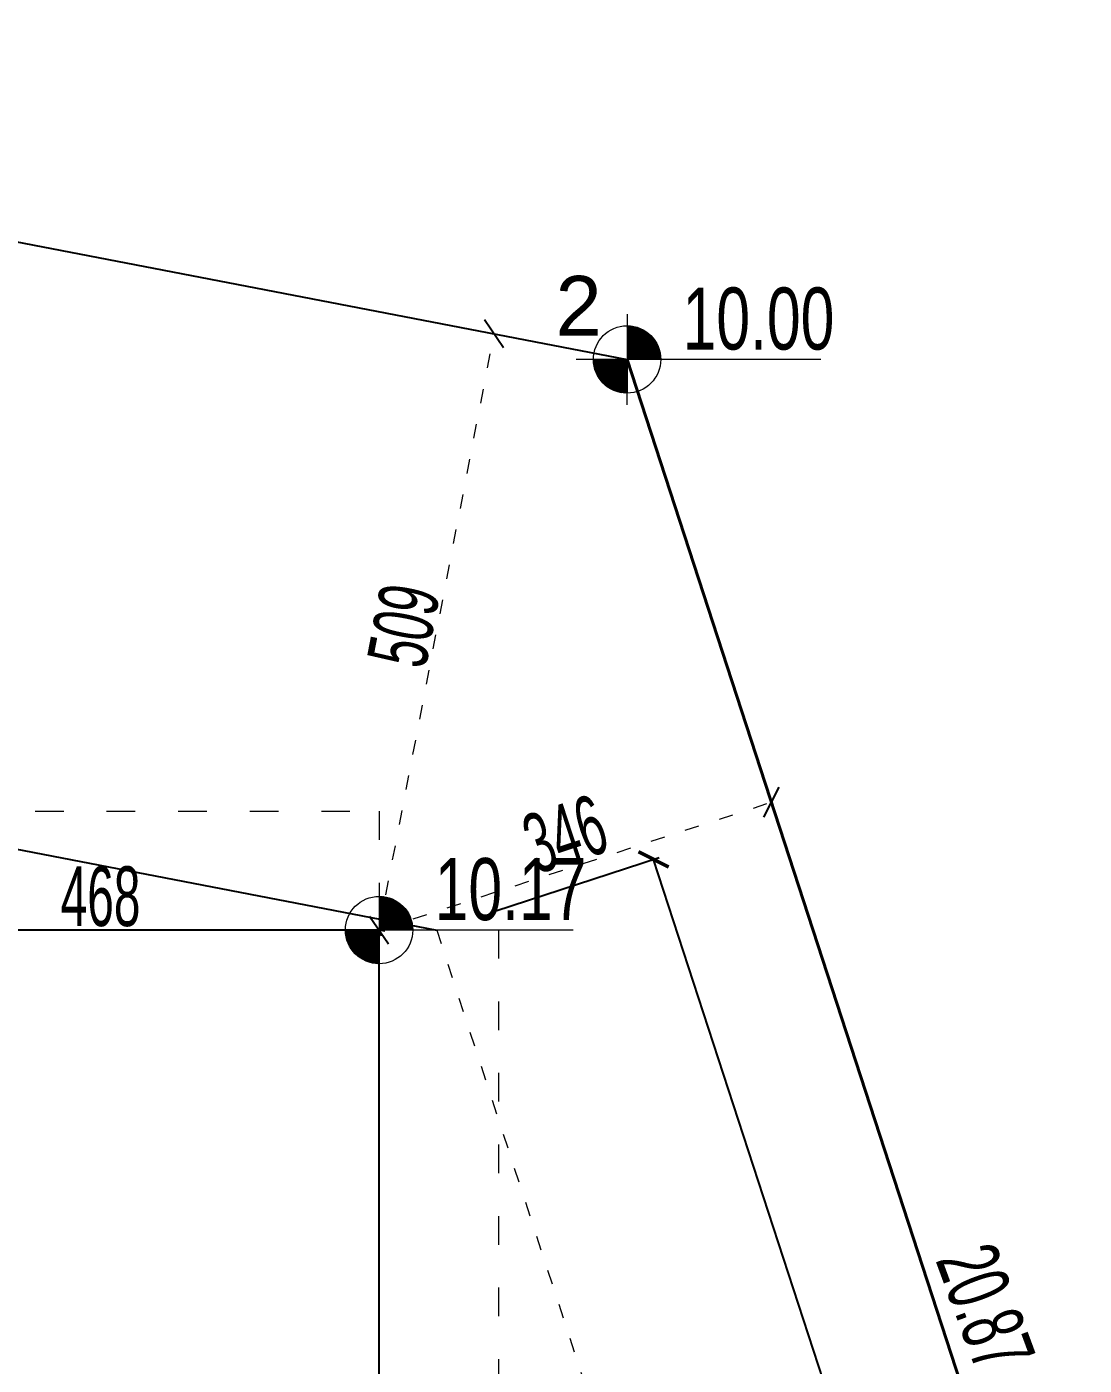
# Model space of a CAD drawing. Header units: millimetres. Extents: x 7519 to 33116, y -1769 to 3101.
# Drawn here: x 10079.7 to 10301.4, y 1338 to 1618.6 of the extents above; entities that cross this region are included whole.
import ezdxf

# ---------------------------------------------------------------- set-up
doc = ezdxf.new("R2010")
doc.units = ezdxf.units.MM
doc.linetypes.add('ACAD_ISO03W100', pattern=[30, 12, -18])
for name, color, linetype, lineweight in [('BEYAN_YAZI', 4, 'Continuous', 0), ('iç ölçü x', 20, 'Continuous', 9), ('İNCE', 8, 'Continuous', 0), ('KOT_ŞABLON', 6, 'Continuous', 0), ('ROL_CEPHE', 18, 'Continuous', 0)]:
    doc.layers.add(name, color=color, linetype=linetype, lineweight=lineweight)
doc.layers.add('kapı pen', color=4, linetype='Continuous')
doc.styles.get("Standard").update_dxf_attribs({"font": 'arial.ttf'})
doc.styles.add('UMUT İÇ ÖLÇÜ YAZISI', font='ARIALN.TTF', dxfattribs={"width": 0.7, "height": 12.5})
doc.dimstyles.new('UMUT İÇ ÖLÇÜ', dxfattribs={"dimtxt": 12.5, "dimasz": 5, "dimexe": 1.25, "dimexo": 0.625, "dimtad": 1, "dimtoh": 1, "dimdec": 0, "dimzin": 12, "dimtxsty": 'UMUT İÇ ÖLÇÜ YAZISI', "dimblk": 'ARCHTICK', "dimcen": 5, "dimclrd": 1, "dimclre": 2, "dimclrt": 3, "dimadec": 0, "dimazin": 0, "dimtfac": 1, "dimtdec": 0, "dimtix": 1, "dimtmove": 0, "dimatfit": 3, "dimldrblk": 'ARCHTICK', "dimfxl": 35, "dimfxlon": 1, "dimtfillclr": 256, "dimarcsym": 0})

# ---------------------------------------------------------------- blocks, each defined once
blk = doc.blocks.new('_ArchTick')
at = {"color": 0, "linetype": 'ByBlock', "const_width": 0.15}
blk.add_lwpolyline([(-0.5, -0.5), (0.5, 0.5)], dxfattribs=at)
blk = doc.blocks.new('*D597')
at = {"layer": 'Defpoints', "color": 0, "transparency": 16777216}
for p in [(10211.09, 1444.08), (10165.64, 1429.27), (10247.67, 1177.58)]:
    blk.add_point(p, dxfattribs=at)
at = {"layer": 'İNCE', "color": 2, "lineweight": -2, "transparency": 16777216}
for p, q in [((10177.82, 1433.24), (10212.28, 1444.47)), ((10259.85, 1181.55), (10294.32, 1192.78))]:
    blk.add_line(p, q, dxfattribs=at)
at = {"layer": 'İNCE', "color": 1, "lineweight": -2, "transparency": 16777216}
blk.add_line((10293.13, 1192.39), (10211.09, 1444.08), dxfattribs=at)
at = {"layer": 'İNCE', "color": 1, "lineweight": -2, "transparency": 16777216, "xscale": 5, "yscale": 5, "zscale": 5}
for p, rotation in [((10211.09, 1444.08), 108.0530983270396), ((10293.13, 1192.39), 288.0530983270396)]:
    blk.add_blockref('_ArchTick', p, dxfattribs=dict(at, rotation=rotation))
at = {"layer": 'İNCE', "color": 3, "transparency": 16777216, "insert": (10258.77, 1320.41), "char_height": 12.5, "attachment_point": 5, "rotation": 288.0531, "style": 'UMUT İÇ ÖLÇÜ YAZISI'}
blk.add_mtext('1059', dxfattribs=at)

msp = doc.modelspace()

# ---------------------------------------------------------------- hatches: boundary and pattern name
at = {"layer": 'KOT_ŞABLON'}
h = msp.add_hatch(color=256, dxfattribs=at)
h.dxf.hatch_style = 1
h.paths.add_polyline_path([(10198.473, 1548.879, 0.4142136), (10205.532, 1541.82), (10205.532, 1548.879)])
h.paths.add_polyline_path([(10205.532, 1555.938), (10205.532, 1548.879), (10212.592, 1548.879, 0.4142136)])
h = msp.add_hatch(color=256, dxfattribs=at)
h.dxf.hatch_style = 1
h.paths.add_polyline_path([(10146.508, 1429.267, 0.4142136), (10153.567, 1422.208), (10153.567, 1429.267)])
h.paths.add_polyline_path([(10153.567, 1436.326), (10153.567, 1429.267), (10160.626, 1429.267, 0.4142136)])

# ---------------------------------------------------------------- linework, layer by layer
at = {"color": 0, "linetype": 'ByBlock'}
for p, q in [((10179.63, 1551.324), (10175.667, 1557.179)), ((10234.182, 1452.914), (10237.387, 1459.217)), ((10151.585, 1432.195), (10155.548, 1426.339)), ((10155.169, 1432.418), (10151.964, 1426.115))]:
    msp.add_line(p, q, dxfattribs=at)
at = {"layer": 'iç ölçü x', "color": 1, "linetype": 'ACAD_ISO03W100', "ltscale": 0.25}
for p, q in [((10153.567, 1429.267), (10177.649, 1554.251)), ((10153.567, 1429.267), (10235.784, 1456.065)), ((10165.636, 1429.267), (10247.673, 1177.575))]:
    msp.add_line(p, q, dxfattribs=at)
at = {"layer": 'iç ölçü x', "color": 2, "linetype": 'ACAD_ISO03W100', "ltscale": 0.25}
for p, q in [((10177.649, 1554.251), (10178.876, 1554.015)), ((10235.784, 1456.065), (10236.172, 1454.877)), ((10153.567, 1429.267), (10154.794, 1429.03)), ((10153.567, 1429.267), (10153.954, 1428.078))]:
    msp.add_line(p, q, dxfattribs=at)
at = {"layer": 'iç ölçü x', "linetype": 'ACAD_ISO03W100', "ltscale": 0.5}
for p, q in [((10036.458, 1454.171), (10153.569, 1454.171)), ((10153.569, 1454.171), (10153.569, 1429.294)), ((10153.569, 1429.294), (10178.569, 1429.294)), ((10178.569, 1429.294), (10178.569, 1230.351))]:
    msp.add_line(p, q, dxfattribs=at)
at = {"layer": 'kapı pen'}
for p, q in [((9843.532, 1618.629), (10205.532, 1548.879)), ((10205.532, 1548.879), (10367.282, 1052.629)), ((9889.463, 1482.48), (10165.636, 1429.267)), ((10153.567, 1429.267), (10036.456, 1429.266)), ((10153.569, 1230.324), (10153.567, 1429.267))]:
    msp.add_line(p, q, dxfattribs=at)
at = {"layer": 'kapı pen', "lineweight": 40}
msp.add_line((10205.532, 1548.879), (10367.282, 1052.629), dxfattribs=at)
at = {"layer": 'KOT_ŞABLON'}
for p, q in [((10205.532, 1558.372), (10205.532, 1548.879)), ((10205.532, 1555.938), (10205.532, 1541.82)), ((10205.532, 1555.752), (10205.716, 1555.935)), ((10205.532, 1555.742), (10205.726, 1555.935)), ((10205.532, 1555.476), (10205.98, 1555.924)), ((10205.532, 1555.466), (10205.989, 1555.923)), ((10205.532, 1555.2), (10206.235, 1555.903)), ((10205.532, 1555.19), (10206.244, 1555.902)), ((10205.532, 1554.924), (10206.482, 1555.874)), ((10205.532, 1554.914), (10206.491, 1555.873)), ((10205.532, 1554.649), (10206.721, 1555.837)), ((10205.532, 1554.639), (10206.729, 1555.836)), ((10205.532, 1554.373), (10206.953, 1555.793)), ((10205.532, 1554.363), (10206.961, 1555.792)), ((10205.532, 1554.097), (10207.179, 1555.743)), ((10205.532, 1554.087), (10207.187, 1555.741)), ((10205.532, 1553.821), (10207.398, 1555.687)), ((10205.532, 1553.811), (10207.406, 1555.685)), ((10205.532, 1553.546), (10207.612, 1555.625)), ((10205.532, 1553.536), (10207.619, 1555.622)), ((10205.532, 1553.27), (10207.82, 1555.557)), ((10205.532, 1553.26), (10207.827, 1555.554)), ((10205.532, 1552.994), (10208.022, 1555.484)), ((10205.532, 1552.984), (10208.03, 1555.481)), ((10205.532, 1552.718), (10208.22, 1555.406)), ((10205.532, 1552.708), (10208.227, 1555.403)), ((10205.532, 1552.443), (10208.413, 1555.323)), ((10205.532, 1552.433), (10208.42, 1555.32)), ((10205.532, 1552.167), (10208.601, 1555.236)), ((10205.532, 1552.157), (10208.608, 1555.233)), ((10205.532, 1551.891), (10208.785, 1555.144)), ((10205.532, 1551.881), (10208.792, 1555.14)), ((10205.532, 1551.615), (10208.965, 1555.047)), ((10205.532, 1551.605), (10208.971, 1555.044)), ((10205.532, 1551.339), (10209.14, 1554.947)), ((10205.532, 1551.329), (10209.146, 1554.943)), ((10205.532, 1551.064), (10209.311, 1554.842)), ((10205.532, 1551.054), (10209.317, 1554.838)), ((10205.532, 1550.788), (10209.477, 1554.733)), ((10205.532, 1550.778), (10209.483, 1554.729)), ((10205.532, 1550.512), (10209.64, 1554.62)), ((10205.532, 1550.502), (10209.646, 1554.616)), ((10205.532, 1550.236), (10209.799, 1554.503)), ((10205.532, 1550.226), (10209.804, 1554.498)), ((10205.532, 1549.961), (10209.954, 1554.382)), ((10205.532, 1549.951), (10209.959, 1554.377)), ((10205.532, 1549.685), (10210.105, 1554.257)), ((10205.532, 1549.675), (10210.11, 1554.252)), ((10205.532, 1549.409), (10210.252, 1554.128)), ((10205.532, 1549.399), (10210.257, 1554.124)), ((10205.532, 1549.133), (10210.395, 1553.996)), ((10205.532, 1549.123), (10210.4, 1553.991)), ((10205.554, 1548.879), (10210.535, 1553.86)), ((10205.564, 1548.879), (10210.54, 1553.855)), ((10205.829, 1548.879), (10210.67, 1553.72)), ((10205.839, 1548.879), (10210.675, 1553.714)), ((10206.105, 1548.879), (10210.802, 1553.576)), ((10206.115, 1548.879), (10210.807, 1553.57)), ((10206.381, 1548.879), (10210.93, 1553.428)), ((10206.391, 1548.879), (10210.935, 1553.423)), ((10206.657, 1548.879), (10211.054, 1553.276)), ((10206.667, 1548.879), (10211.059, 1553.271)), ((10206.933, 1548.879), (10211.175, 1553.121)), ((10206.943, 1548.879), (10211.179, 1553.115)), ((10207.208, 1548.879), (10211.291, 1552.962)), ((10207.218, 1548.879), (10211.295, 1552.956)), ((10207.484, 1548.879), (10211.404, 1552.798)), ((10207.494, 1548.879), (10211.408, 1552.792)), ((10207.76, 1548.879), (10211.512, 1552.631)), ((10207.77, 1548.879), (10211.516, 1552.625)), ((10208.036, 1548.879), (10211.616, 1552.459)), ((10208.046, 1548.879), (10211.62, 1552.453)), ((10208.311, 1548.879), (10211.716, 1552.284)), ((10208.321, 1548.879), (10211.72, 1552.277)), ((10208.587, 1548.879), (10211.812, 1552.103)), ((10208.597, 1548.879), (10211.815, 1552.097)), ((10208.863, 1548.879), (10211.903, 1551.919)), ((10208.873, 1548.879), (10211.907, 1551.912)), ((10209.139, 1548.879), (10211.99, 1551.73)), ((10209.149, 1548.879), (10211.993, 1551.723)), ((10209.415, 1548.879), (10212.072, 1551.536)), ((10209.425, 1548.879), (10212.075, 1551.529)), ((10209.69, 1548.879), (10212.149, 1551.338)), ((10209.7, 1548.879), (10212.152, 1551.331)), ((10209.966, 1548.879), (10212.222, 1551.134)), ((10209.976, 1548.879), (10212.224, 1551.127)), ((10210.242, 1548.879), (10212.288, 1550.925)), ((10210.252, 1548.879), (10212.291, 1550.918)), ((10210.518, 1548.879), (10212.35, 1550.711)), ((10210.528, 1548.879), (10212.352, 1550.703)), ((10210.793, 1548.879), (10212.405, 1550.49)), ((10210.803, 1548.879), (10212.407, 1550.482)), ((10211.069, 1548.879), (10212.454, 1550.264)), ((10211.079, 1548.879), (10212.456, 1550.256)), ((10211.345, 1548.879), (10212.497, 1550.031)), ((10211.355, 1548.879), (10212.498, 1550.022)), ((10211.621, 1548.879), (10212.532, 1549.79)), ((10211.631, 1548.879), (10212.534, 1549.782)), ((10211.896, 1548.879), (10212.56, 1549.543)), ((10211.906, 1548.879), (10212.561, 1549.533)), ((10212.172, 1548.879), (10212.58, 1549.286)), ((10212.182, 1548.879), (10212.58, 1549.277)), ((10212.448, 1548.879), (10212.59, 1549.021)), ((10212.458, 1548.879), (10212.59, 1549.011)), ((10246.178, 1548.879), (10194.877, 1548.879)), ((10212.592, 1548.879), (10198.473, 1548.879)), ((10198.476, 1548.695), (10198.659, 1548.879)), ((10198.476, 1548.685), (10198.669, 1548.879)), ((10198.488, 1548.431), (10198.935, 1548.879)), ((10198.488, 1548.422), (10198.945, 1548.879)), ((10198.508, 1548.176), (10199.211, 1548.879)), ((10198.509, 1548.167), (10199.221, 1548.879)), ((10198.537, 1547.929), (10199.487, 1548.879)), ((10198.539, 1547.921), (10199.497, 1548.879)), ((10198.574, 1547.69), (10199.762, 1548.879)), ((10198.576, 1547.682), (10199.772, 1548.879)), ((10198.618, 1547.458), (10200.038, 1548.879)), ((10198.619, 1547.45), (10200.048, 1548.879)), ((10198.668, 1547.233), (10200.314, 1548.879)), ((10198.67, 1547.225), (10200.324, 1548.879)), ((10198.724, 1547.013), (10200.59, 1548.879)), ((10198.726, 1547.005), (10200.6, 1548.879)), ((10198.786, 1546.8), (10200.866, 1548.879)), ((10198.789, 1546.792), (10200.876, 1548.879)), ((10198.854, 1546.592), (10201.141, 1548.879)), ((10198.857, 1546.584), (10201.151, 1548.879)), ((10198.927, 1546.389), (10201.417, 1548.879)), ((10198.93, 1546.381), (10201.427, 1548.879)), ((10199.005, 1546.191), (10201.693, 1548.879)), ((10199.008, 1546.184), (10201.703, 1548.879)), ((10199.088, 1545.998), (10201.969, 1548.879)), ((10199.091, 1545.991), (10201.979, 1548.879)), ((10199.175, 1545.81), (10202.244, 1548.879)), ((10199.179, 1545.803), (10202.254, 1548.879)), ((10199.267, 1545.626), (10202.52, 1548.879)), ((10199.271, 1545.619), (10202.53, 1548.879)), ((10199.364, 1545.447), (10202.796, 1548.879)), ((10199.367, 1545.44), (10202.806, 1548.879)), ((10199.465, 1545.272), (10203.072, 1548.879)), ((10199.468, 1545.265), (10203.082, 1548.879)), ((10199.569, 1545.101), (10203.348, 1548.879)), ((10199.573, 1545.095), (10203.358, 1548.879)), ((10199.678, 1544.934), (10203.623, 1548.879)), ((10199.682, 1544.928), (10203.633, 1548.879)), ((10199.791, 1544.771), (10203.899, 1548.879)), ((10199.796, 1544.765), (10203.909, 1548.879)), ((10199.908, 1544.612), (10204.175, 1548.879)), ((10199.913, 1544.607), (10204.185, 1548.879)), ((10200.029, 1544.458), (10204.451, 1548.879)), ((10200.034, 1544.452), (10204.461, 1548.879)), ((10200.154, 1544.307), (10204.726, 1548.879)), ((10200.159, 1544.301), (10204.736, 1548.879)), ((10200.283, 1544.159), (10205.002, 1548.879)), ((10200.288, 1544.154), (10205.012, 1548.879)), ((10200.415, 1544.016), (10205.278, 1548.879)), ((10200.42, 1544.011), (10205.288, 1548.879)), ((10200.552, 1543.877), (10205.532, 1548.857)), ((10200.557, 1543.872), (10205.532, 1548.847)), ((10200.692, 1543.741), (10205.532, 1548.582)), ((10200.697, 1543.736), (10205.532, 1548.572)), ((10200.836, 1543.609), (10205.532, 1548.306)), ((10200.841, 1543.604), (10205.532, 1548.296)), ((10200.983, 1543.481), (10205.532, 1548.03)), ((10200.989, 1543.476), (10205.532, 1548.02)), ((10201.135, 1543.357), (10205.532, 1547.754)), ((10201.14, 1543.352), (10205.532, 1547.744)), ((10201.29, 1543.236), (10205.532, 1547.479)), ((10201.296, 1543.232), (10205.532, 1547.469)), ((10201.45, 1543.12), (10205.532, 1547.203)), ((10201.456, 1543.116), (10205.532, 1547.193)), ((10201.613, 1543.008), (10205.532, 1546.927)), ((10201.619, 1543.004), (10205.532, 1546.917)), ((10201.78, 1542.899), (10205.532, 1546.651)), ((10201.787, 1542.895), (10205.532, 1546.641)), ((10201.952, 1542.795), (10205.532, 1546.376)), ((10201.958, 1542.791), (10205.532, 1546.366)), ((10205.532, 1539.385), (10205.532, 1548.879)), ((10202.128, 1542.695), (10205.532, 1546.1)), ((10202.134, 1542.691), (10205.532, 1546.09)), ((10202.308, 1542.599), (10205.532, 1545.824)), ((10202.314, 1542.596), (10205.532, 1545.814)), ((10202.492, 1542.508), (10205.532, 1545.548)), ((10202.499, 1542.505), (10205.532, 1545.538)), ((10202.681, 1542.421), (10205.532, 1545.272)), ((10202.688, 1542.418), (10205.532, 1545.262)), ((10202.875, 1542.339), (10205.532, 1544.997)), ((10202.882, 1542.336), (10205.532, 1544.987)), ((10203.073, 1542.262), (10205.532, 1544.721)), ((10203.081, 1542.259), (10205.532, 1544.711)), ((10203.277, 1542.19), (10205.532, 1544.445)), ((10203.284, 1542.187), (10205.532, 1544.435)), ((10203.486, 1542.123), (10205.532, 1544.169)), ((10203.494, 1542.121), (10205.532, 1544.159)), ((10203.7, 1542.062), (10205.532, 1543.894)), ((10203.708, 1542.059), (10205.532, 1543.884)), ((10203.921, 1542.006), (10205.532, 1543.618)), ((10203.929, 1542.004), (10205.532, 1543.608)), ((10204.147, 1541.957), (10205.532, 1543.342)), ((10204.156, 1541.955), (10205.532, 1543.332)), ((10204.38, 1541.914), (10205.532, 1543.066)), ((10204.389, 1541.913), (10205.532, 1543.056)), ((10204.621, 1541.879), (10205.532, 1542.791)), ((10204.63, 1541.878), (10205.532, 1542.781)), ((10204.869, 1541.851), (10205.532, 1542.515)), ((10204.878, 1541.85), (10205.532, 1542.505)), ((10205.125, 1541.831), (10205.532, 1542.239)), ((10205.134, 1541.831), (10205.532, 1542.229)), ((10205.39, 1541.821), (10205.532, 1541.963)), ((10205.4, 1541.821), (10205.532, 1541.953)), ((10153.567, 1438.76), (10153.567, 1429.267)), ((10153.567, 1436.326), (10153.567, 1422.208)), ((10153.567, 1436.14), (10153.75, 1436.324)), ((10153.567, 1436.13), (10153.76, 1436.323)), ((10153.567, 1435.864), (10154.014, 1436.312)), ((10153.567, 1435.854), (10154.024, 1436.311)), ((10153.567, 1435.588), (10154.269, 1436.291)), ((10153.567, 1435.578), (10154.278, 1436.29)), ((10153.567, 1435.313), (10154.516, 1436.262)), ((10153.567, 1435.303), (10154.525, 1436.261)), ((10153.567, 1435.037), (10154.755, 1436.225)), ((10153.567, 1435.027), (10154.764, 1436.224)), ((10153.567, 1434.761), (10154.987, 1436.182)), ((10153.567, 1434.751), (10154.995, 1436.18)), ((10153.567, 1434.485), (10155.213, 1436.131)), ((10153.567, 1434.475), (10155.221, 1436.129)), ((10153.567, 1434.209), (10155.432, 1436.075)), ((10153.567, 1434.199), (10155.44, 1436.073)), ((10153.567, 1433.934), (10155.646, 1436.013)), ((10153.567, 1433.924), (10155.653, 1436.01)), ((10153.567, 1433.658), (10155.854, 1435.945)), ((10153.567, 1433.648), (10155.861, 1435.943)), ((10153.567, 1433.382), (10156.057, 1435.872)), ((10153.567, 1433.372), (10156.064, 1435.869)), ((10153.567, 1433.106), (10156.254, 1435.794)), ((10153.567, 1433.096), (10156.262, 1435.791)), ((10153.567, 1432.831), (10156.447, 1435.711)), ((10153.567, 1432.821), (10156.454, 1435.708)), ((10153.567, 1432.555), (10156.636, 1435.624)), ((10153.567, 1432.545), (10156.642, 1435.621)), ((10153.567, 1432.279), (10156.819, 1435.532)), ((10153.567, 1432.269), (10156.826, 1435.528)), ((10153.567, 1432.003), (10156.999, 1435.435)), ((10153.567, 1431.993), (10157.005, 1435.432)), ((10153.567, 1431.728), (10157.174, 1435.335)), ((10153.567, 1431.718), (10157.18, 1435.331)), ((10153.567, 1431.452), (10157.345, 1435.23)), ((10153.567, 1431.442), (10157.351, 1435.226)), ((10153.567, 1431.176), (10157.511, 1435.121)), ((10153.567, 1431.166), (10157.517, 1435.117)), ((10153.567, 1430.9), (10157.674, 1435.008)), ((10153.567, 1430.89), (10157.68, 1435.004)), ((10153.567, 1430.624), (10157.833, 1434.891)), ((10153.567, 1430.614), (10157.839, 1434.886)), ((10153.567, 1430.349), (10157.988, 1434.77)), ((10153.567, 1430.339), (10157.993, 1434.765)), ((10153.567, 1430.073), (10158.139, 1434.645)), ((10153.567, 1430.063), (10158.144, 1434.64)), ((10153.567, 1429.797), (10158.286, 1434.516)), ((10153.567, 1429.787), (10158.291, 1434.512)), ((10153.567, 1429.521), (10158.429, 1434.384)), ((10153.567, 1429.511), (10158.434, 1434.379)), ((10153.588, 1429.267), (10158.569, 1434.248)), ((10153.598, 1429.267), (10158.574, 1434.243)), ((10153.864, 1429.267), (10158.704, 1434.108)), ((10153.874, 1429.267), (10158.709, 1434.102)), ((10154.139, 1429.267), (10158.836, 1433.964)), ((10154.149, 1429.267), (10158.841, 1433.958)), ((10154.415, 1429.267), (10158.964, 1433.816)), ((10154.425, 1429.267), (10158.969, 1433.811)), ((10154.691, 1429.267), (10159.089, 1433.664)), ((10154.701, 1429.267), (10159.093, 1433.659)), ((10154.967, 1429.267), (10159.209, 1433.509)), ((10154.977, 1429.267), (10159.213, 1433.503)), ((10155.243, 1429.267), (10159.325, 1433.35)), ((10155.253, 1429.267), (10159.329, 1433.344)), ((10155.518, 1429.267), (10159.438, 1433.186)), ((10155.528, 1429.267), (10159.442, 1433.18)), ((10155.794, 1429.267), (10159.546, 1433.019)), ((10155.804, 1429.267), (10159.55, 1433.013)), ((10156.07, 1429.267), (10159.65, 1432.847)), ((10156.08, 1429.267), (10159.654, 1432.841)), ((10156.346, 1429.267), (10159.75, 1432.672)), ((10156.356, 1429.267), (10159.754, 1432.665)), ((10156.621, 1429.267), (10159.846, 1432.492)), ((10156.631, 1429.267), (10159.85, 1432.485)), ((10156.897, 1429.267), (10159.937, 1432.307)), ((10156.907, 1429.267), (10159.941, 1432.3)), ((10157.173, 1429.267), (10160.024, 1432.118)), ((10157.183, 1429.267), (10160.027, 1432.111)), ((10157.449, 1429.267), (10160.106, 1431.924)), ((10157.459, 1429.267), (10160.109, 1431.917)), ((10157.724, 1429.267), (10160.184, 1431.726)), ((10157.734, 1429.267), (10160.186, 1431.719)), ((10158, 1429.267), (10160.256, 1431.522)), ((10158.01, 1429.267), (10160.258, 1431.515)), ((10158.276, 1429.267), (10160.323, 1431.313)), ((10158.286, 1429.267), (10160.325, 1431.306)), ((10158.552, 1429.267), (10160.384, 1431.099)), ((10158.562, 1429.267), (10160.386, 1431.091)), ((10194.212, 1429.267), (10142.911, 1429.267)), ((10160.626, 1429.267), (10146.508, 1429.267)), ((10146.51, 1429.083), (10146.694, 1429.267)), ((10146.51, 1429.073), (10146.704, 1429.267)), ((10146.522, 1428.819), (10146.969, 1429.267)), ((10146.522, 1428.81), (10146.979, 1429.267)), ((10146.543, 1428.564), (10147.245, 1429.267)), ((10146.543, 1428.555), (10147.255, 1429.267)), ((10146.572, 1428.318), (10147.521, 1429.267)), ((10146.573, 1428.309), (10147.531, 1429.267)), ((10146.608, 1428.078), (10147.797, 1429.267)), ((10146.61, 1428.07), (10147.807, 1429.267)), ((10146.652, 1427.846), (10148.072, 1429.267)), ((10146.654, 1427.838), (10148.082, 1429.267)), ((10146.702, 1427.621), (10148.348, 1429.267)), ((10146.704, 1427.613), (10148.358, 1429.267)), ((10146.758, 1427.401), (10148.624, 1429.267)), ((10146.761, 1427.393), (10148.634, 1429.267)), ((10146.821, 1427.188), (10148.9, 1429.267)), ((10146.823, 1427.18), (10148.91, 1429.267)), ((10146.888, 1426.98), (10149.176, 1429.267)), ((10146.891, 1426.972), (10149.186, 1429.267)), ((10146.961, 1426.777), (10149.451, 1429.267)), ((10146.964, 1426.77), (10149.461, 1429.267)), ((10147.039, 1426.579), (10149.727, 1429.267)), ((10147.042, 1426.572), (10149.737, 1429.267)), ((10147.122, 1426.386), (10150.003, 1429.267)), ((10147.125, 1426.379), (10150.013, 1429.267)), ((10147.21, 1426.198), (10150.279, 1429.267)), ((10147.213, 1426.191), (10150.289, 1429.267)), ((10147.302, 1426.014), (10150.554, 1429.267)), ((10147.305, 1426.007), (10150.564, 1429.267)), ((10147.398, 1425.835), (10150.83, 1429.267)), ((10147.402, 1425.828), (10150.84, 1429.267)), ((10147.499, 1425.66), (10151.106, 1429.267)), ((10147.502, 1425.653), (10151.116, 1429.267)), ((10147.604, 1425.489), (10151.382, 1429.267)), ((10147.608, 1425.483), (10151.392, 1429.267)), ((10147.713, 1425.322), (10151.657, 1429.267)), ((10147.717, 1425.316), (10151.667, 1429.267)), ((10147.826, 1425.159), (10151.933, 1429.267)), ((10147.83, 1425.153), (10151.943, 1429.267)), ((10147.943, 1425), (10152.209, 1429.267)), ((10147.947, 1424.995), (10152.219, 1429.267)), ((10148.064, 1424.846), (10152.485, 1429.267)), ((10148.068, 1424.84), (10152.495, 1429.267)), ((10148.188, 1424.695), (10152.761, 1429.267)), ((10148.193, 1424.689), (10152.771, 1429.267)), ((10148.317, 1424.547), (10153.036, 1429.267)), ((10148.322, 1424.542), (10153.046, 1429.267)), ((10148.449, 1424.404), (10153.312, 1429.267)), ((10148.454, 1424.399), (10153.322, 1429.267)), ((10148.586, 1424.265), (10153.567, 1429.246)), ((10148.591, 1424.26), (10153.567, 1429.236)), ((10148.726, 1424.129), (10153.567, 1428.97)), ((10148.731, 1424.124), (10153.567, 1428.96)), ((10148.87, 1423.997), (10153.567, 1428.694)), ((10148.875, 1423.992), (10153.567, 1428.684)), ((10149.017, 1423.869), (10153.567, 1428.418)), ((10149.023, 1423.864), (10153.567, 1428.408)), ((10153.567, 1419.773), (10153.567, 1429.267)), ((10158.828, 1429.267), (10160.439, 1430.879)), ((10158.838, 1429.267), (10160.441, 1430.87)), ((10159.103, 1429.267), (10160.489, 1430.652)), ((10159.113, 1429.267), (10160.49, 1430.644)), ((10159.379, 1429.267), (10160.531, 1430.419)), ((10159.389, 1429.267), (10160.533, 1430.41)), ((10159.655, 1429.267), (10160.567, 1430.179)), ((10159.665, 1429.267), (10160.568, 1430.17)), ((10159.931, 1429.267), (10160.594, 1429.931)), ((10159.941, 1429.267), (10160.595, 1429.921)), ((10160.206, 1429.267), (10160.614, 1429.674)), ((10160.216, 1429.267), (10160.615, 1429.665)), ((10160.482, 1429.267), (10160.624, 1429.409)), ((10160.492, 1429.267), (10160.625, 1429.399)), ((10149.169, 1423.745), (10153.567, 1428.142)), ((10149.175, 1423.74), (10153.567, 1428.132)), ((10149.324, 1423.625), (10153.567, 1427.867)), ((10149.33, 1423.62), (10153.567, 1427.857)), ((10149.484, 1423.508), (10153.567, 1427.591)), ((10149.49, 1423.504), (10153.567, 1427.581)), ((10149.647, 1423.396), (10153.567, 1427.315)), ((10149.653, 1423.392), (10153.567, 1427.305)), ((10149.815, 1423.287), (10153.567, 1427.039)), ((10149.821, 1423.284), (10153.567, 1427.029)), ((10149.986, 1423.183), (10153.567, 1426.764)), ((10149.992, 1423.179), (10153.567, 1426.754)), ((10150.162, 1423.083), (10153.567, 1426.488)), ((10150.168, 1423.08), (10153.567, 1426.478)), ((10150.342, 1422.987), (10153.567, 1426.212)), ((10150.349, 1422.984), (10153.567, 1426.202)), ((10150.526, 1422.896), (10153.567, 1425.936)), ((10150.533, 1422.893), (10153.567, 1425.926)), ((10150.715, 1422.809), (10153.567, 1425.661)), ((10150.722, 1422.806), (10153.567, 1425.651)), ((10150.909, 1422.727), (10153.567, 1425.385)), ((10150.916, 1422.724), (10153.567, 1425.375)), ((10151.108, 1422.65), (10153.567, 1425.109)), ((10151.115, 1422.647), (10153.567, 1425.099)), ((10151.311, 1422.578), (10153.567, 1424.833)), ((10151.319, 1422.575), (10153.567, 1424.823)), ((10151.52, 1422.511), (10153.567, 1424.557)), ((10151.528, 1422.509), (10153.567, 1424.547)), ((10151.735, 1422.45), (10153.567, 1424.282)), ((10151.742, 1422.447), (10153.567, 1424.272)), ((10151.955, 1422.394), (10153.567, 1424.006)), ((10151.963, 1422.392), (10153.567, 1423.996)), ((10152.181, 1422.345), (10153.567, 1423.73)), ((10152.19, 1422.343), (10153.567, 1423.72)), ((10152.415, 1422.302), (10153.567, 1423.454)), ((10152.423, 1422.301), (10153.567, 1423.444)), ((10152.655, 1422.267), (10153.567, 1423.179)), ((10152.664, 1422.266), (10153.567, 1423.169)), ((10152.903, 1422.239), (10153.567, 1422.903)), ((10152.912, 1422.238), (10153.567, 1422.893)), ((10153.159, 1422.219), (10153.567, 1422.627)), ((10153.169, 1422.219), (10153.567, 1422.617)), ((10153.425, 1422.209), (10153.567, 1422.351)), ((10153.434, 1422.209), (10153.567, 1422.341))]:
    msp.add_line(p, q, dxfattribs=at)
for centre in [(10205.532, 1548.879), (10205.532, 1548.879), (10153.567, 1429.267), (10153.567, 1429.267)]:
    msp.add_circle(centre, 7.059, dxfattribs=at)

# ---------------------------------------------------------------- texts
at = {"layer": 'BEYAN_YAZI'}
msp.add_text('2', height=12.51, rotation=0.24803, dxfattribs=at).set_placement((10190.562, 1553.863))
at = {"layer": 'iç ölçü x', "color": 3, "lineweight": 100, "style": 'UMUT İÇ ÖLÇÜ YAZISI', "width": 0.7}
for s, rotation, p in [('509', 79.09393, (10163.208, 1483.733)), ('346', 18.0531, (10186.502, 1440.884)), ('468', 0.00058, (10086.819, 1430.104))]:
    msp.add_text(s, height=12.5, rotation=rotation, dxfattribs=at).set_placement(p)
at = {"layer": 'kapı pen', "color": 3, "lineweight": 100, "style": 'UMUT İÇ ÖLÇÜ YAZISI', "width": 0.7}
msp.add_text('20.87', height=13, rotation=290.17884, dxfattribs=at).set_placement((10270.113, 1360.104))
at = {"layer": 'ROL_CEPHE', "width": 0.7}
for s, p in [('10.00', (10217.176, 1550.963)), ('10.17', (10165.21, 1431.351))]:
    msp.add_text(s, height=13, rotation=360, dxfattribs=at).set_placement(p)

# ---------------------------------------------------------------- dimensions: what is measured, and where the dimension line sits
at = {"layer": 'İNCE'}
dim = msp.add_aligned_dim(p1=(10247.673, 1177.575), p2=(10165.636, 1429.267), distance=-47.811, dimstyle='UMUT İÇ ÖLÇÜ', override={"dimlfac": 4}, dxfattribs=at)
dim.commit()
dim.dimension.update_dxf_attribs({"geometry": '*D597', "text_midpoint": (10258.774, 1320.409)})

doc.saveas('drawing.dxf')
